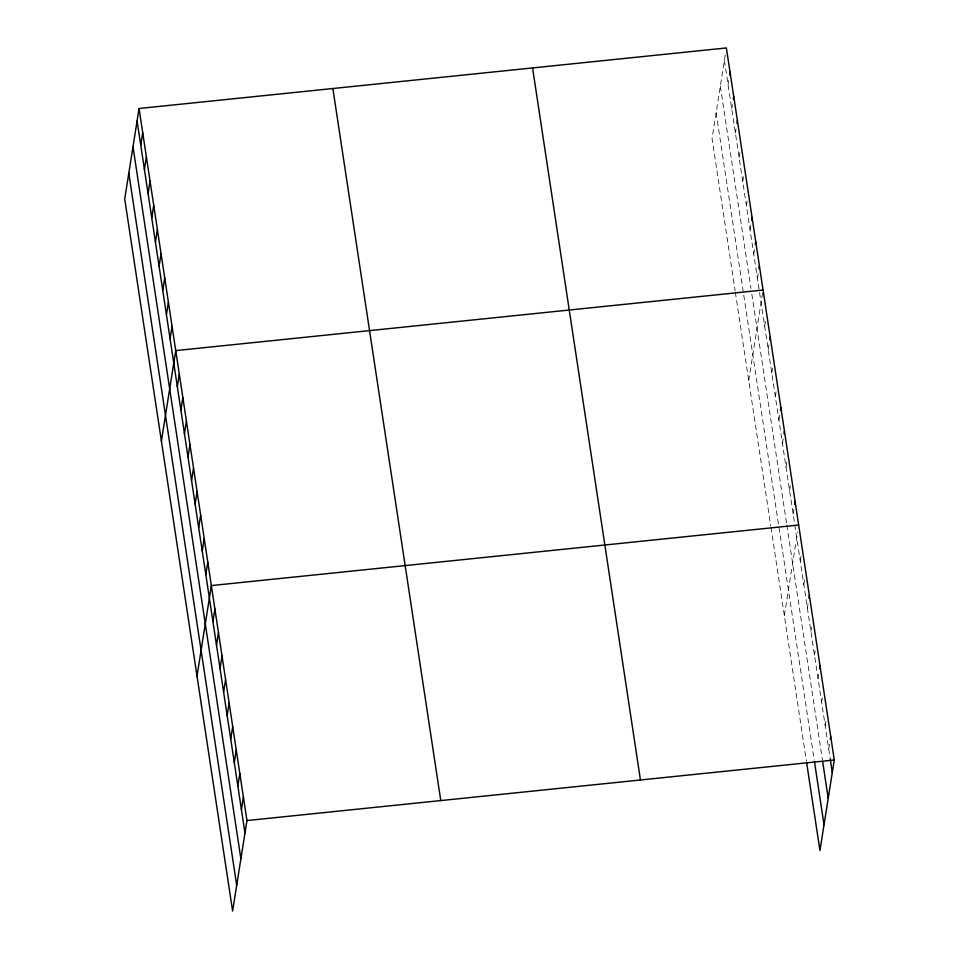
<?xml version="1.0" encoding="UTF-8"?>
<svg xmlns="http://www.w3.org/2000/svg" width="959" height="959" viewBox="0 0 959 959"><rect width="100%" height="100%" fill="white"/><g stroke="black" fill="none" stroke-linecap="round" stroke-linejoin="round"><path stroke-width="0.72" stroke-dasharray="4.79 3.6" d="M725.28 54.891L712.046 138.444L735.133 290.829M728.073 84.656L728.732 80.496M731.741 108.87L732.4 104.699M735.409 133.073L736.068 128.914M739.077 157.288L739.952 151.738M742.745 181.503L743.621 175.941M746.414 205.706L747.289 200.155M750.082 229.92L751.185 222.979M753.75 254.123L754.853 247.182M757.418 278.338L758.521 271.397M748.727 380.543L762.849 291.44M764.647 326.048L765.75 319.107M768.207 349.544L769.31 342.603M771.767 373.039L772.87 366.098M775.328 396.535L776.43 389.594M778.888 420.042L779.991 413.089M782.448 443.537L783.551 436.597M786.008 467.033L786.895 461.483M789.569 490.528L790.456 484.978M793.129 514.024L794.016 508.474M784.342 615.522L797.576 531.969M800.25 561.027L801.137 555.465M803.81 584.522L804.697 578.972M807.37 608.018L808.029 603.858M810.93 631.513L811.59 627.354M814.491 655.021L815.15 650.849M818.051 678.516L818.71 674.345M821.611 702.012L822.271 697.84M825.172 725.507L825.831 721.348M828.732 749.003L829.619 743.453M724.405 60.453L759.36 291.152M759.576 292.579L830.29 759.288M720.329 86.19L750.969 288.407M751.832 294.113L786.608 523.614M786.824 525.076L822.438 760.055M716.121 112.706L814.227 760.139M735.349 292.243L770.76 525.94M770.988 527.402L806.363 760.919"/><path stroke-width="1.44" d="M139.055 108.499L124.718 198.993L232.617 911.05L246.954 820.556L139.055 108.499L726.383 47.95L834.282 760.007L819.945 850.501L806.591 762.381M140.745 145.205L142.723 132.714M144.413 169.419L146.391 156.916M148.082 193.634L150.06 181.131M151.75 217.837L153.728 205.346M155.418 242.052L157.396 229.549M159.086 266.254L161.064 253.763M162.754 290.469L164.732 277.966M166.422 314.684L168.4 302.181M170.091 338.887L172.069 326.384M161.412 441.092L175.737 350.598L763.064 290.05M177.319 386.597L179.297 374.094M180.879 410.092L182.857 397.589M184.44 433.588L186.418 421.097M188 457.095L189.978 444.592M191.56 480.591L193.538 468.088M195.121 504.086L197.098 491.583M198.681 527.582L200.659 515.079M202.241 551.077L204.219 538.586M205.801 574.585L207.779 562.082M197.015 676.071L211.352 585.577L798.667 525.029M212.922 621.576L214.912 609.073M216.482 645.071L218.472 632.568M220.043 668.567L222.032 656.076M223.603 692.062L225.593 679.571M227.163 715.57L229.153 703.067M230.723 739.065L232.713 726.562M234.284 762.561L236.274 750.058M237.856 786.056L239.834 773.565M241.416 809.552L243.394 797.061M729.607 74.934L730.051 72.165M733.275 99.149L733.719 96.368M736.944 123.351L737.387 120.582M751.616 220.198L752.06 217.417M755.284 244.401L755.728 241.632M758.953 268.616L759.396 265.835M769.741 339.822L770.185 337.041M780.434 410.32L780.866 407.539M783.994 433.816L784.426 431.035M794.675 504.302L795.107 501.533M808.916 598.296L809.348 595.515M819.597 668.795L820.029 666.014M830.278 739.281L830.71 736.512M246.954 820.556L834.282 760.007M830.29 759.288L832.292 772.51M822.654 761.53L828.216 798.248M814.455 761.614L824.021 824.764M532.569 67.933L640.456 779.991M332.869 88.516L440.768 800.573M137.077 121.002L244.977 833.059M133.001 146.739L240.889 858.796M128.806 173.255L236.693 885.313"/></g></svg>
